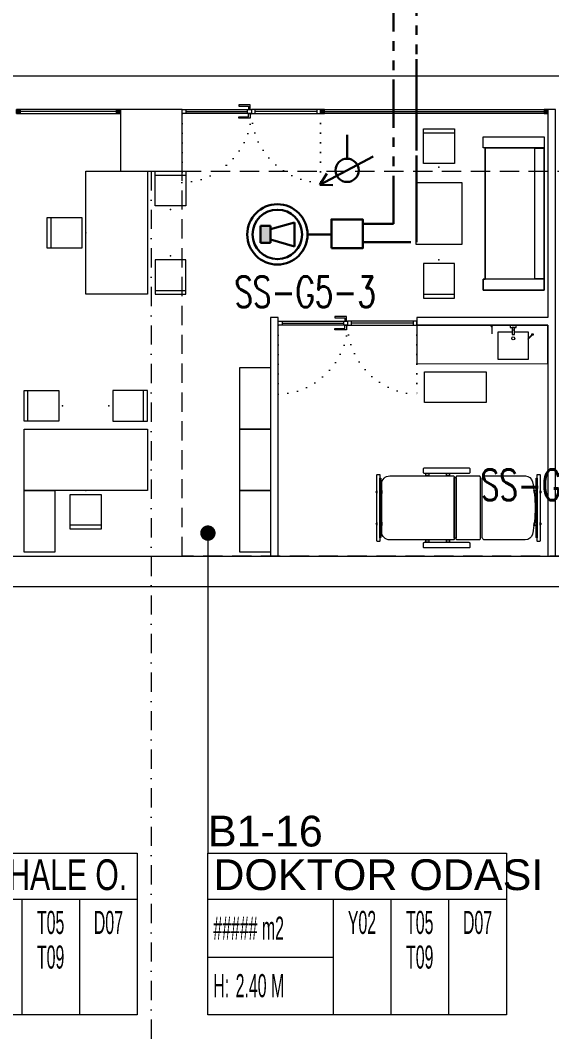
# Model space of a CAD drawing. Header units: metres. Extents: x -13545 to 152404, y -11890 to 28436.
# Drawn here: x 67110 to 67800, y -1118 to 196 of the extents above; entities that cross this region are included whole.
import ezdxf
from ezdxf.enums import TextEntityAlignment as Align

# ---------------------------------------------------------------- set-up
doc = ezdxf.new("R2010")
doc.units = ezdxf.units.M
doc.header["$LTSCALE"] = 100
doc.header["$MEASUREMENT"] = 0
for name, pattern in [('DASHDOT2', [0.5, 0.25, -0.125, 0, -0.125]), ('DOT2', [0.125, 0, -0.125]), ('DOT5', [0.75, 0, -0.75]), ('HIDDEN', [0.375, 0.25, -0.125]), ('PHANTOM2', [1.25, 0.625, -0.125, 0.125, -0.125, 0.125, -0.125])]:
    doc.linetypes.add(name, pattern=pattern)
doc.layers.get('0').update_dxf_attribs({"color": 9, "lineweight": 9})
for name, color, linetype, lineweight in [('01', 9, 'Continuous', 9), ('05', 9, 'Continuous', 9), ('05V', 9, 'Continuous', 9), ('06B', 9, 'Continuous', 9), ('06D', 9, 'Continuous', 9), ('10', 9, 'Continuous', 9), ('11', 9, 'Continuous', 9), ('15', 9, 'Continuous', 9), ('20', 9, 'DOT2', 9), ('21_mahal200', 9, 'Continuous', 9), ('24', 9, 'DASHDOT2', 9), ('25', 8, 'Continuous', 9), ('40', 9, 'Continuous', 9), ('E-3W ACİL ANONS İÇİN HOPARLÖR (GÖMME) (YANGINA DAYANIKLI)', 7, 'Continuous', 30), ('E-KABLO', 7, 'Continuous', 30), ('E-SES AYAR ANAHTARI', 7, 'Continuous', 30), ('E-YAZI', 7, 'Continuous', 30)]:
    doc.layers.add(name, color=color, linetype=linetype, lineweight=lineweight)
doc.styles.add('Arial', font='arial.ttf', dxfattribs={"height": 2.5})
doc.styles.add('ILGAZ', font='txttw.shx')
doc.styles.add('MuuM_TEXT-STANDART', font='ARIALN.TTF')
doc.dimstyles.new('MuuM_DIM200', dxfattribs={"dimscale": 20, "dimtxt": 2, "dimasz": 1, "dimexe": 1, "dimexo": 1, "dimgap": 1, "dimtad": 1, "dimdec": 1, "dimrnd": 0.5, "dimdsep": 46, "dimtxsty": 'MuuM_TEXT-STANDART', "dimblk": 'ARCHTICK', "dimcen": 0, "dimdle": 0.15, "dimclrd": 256, "dimclre": 256, "dimclrt": 256, "dimadec": 0, "dimazin": 0, "dimtfac": 5, "dimtdec": 1, "dimtix": 1, "dimtmove": 2, "dimatfit": 3, "dimldrblk": 'DOT', "dimfxl": 3, "dimfxlon": 1, "dimtolj": 1, "dimlwd": -1, "dimlwe": -1, "dimarcsym": 0})

# ---------------------------------------------------------------- blocks, each defined once
blk = doc.blocks.new('p-akslar_yeni')
at = {"layer": '24'}
blk.add_lwpolyline([(17695, -8575), (17695, -11897.2)], dxfattribs=at)
blk = doc.blocks.new('100_SES AYAR ANAHTARI')
at = {"layer": 'E-SES AYAR ANAHTARI', "color": 4}
for p, q in [((1.776, 3.255), (-1.686, 1.426)), ((1.776, 3.255), (0.915, 3.283)), ((1.776, 3.255), (1.312, 2.529)), ((0, 0), (0, 1.561))]:
    blk.add_line(p, q, dxfattribs=at)
blk.add_circle((0, 2.317), 0.756, dxfattribs=at)
blk = doc.blocks.new('100_3W ACİL ANONS İÇİN HOPARLÖR (GÖMME) (YANGINA DAYANIKLI)')
at = {"layer": 'E-3W ACİL ANONS İÇİN HOPARLÖR (GÖMME) (YANGINA DAYANIKLI)', "color": 4}
for p, q in [((-0.632, 0.474), (1.58, 1.106)), ((1.58, -1.106), (1.58, 1.106)), ((-1.58, -0.79), (-1.58, 0.79)), ((-1.58, 0.79), (-0.632, 0.79)), ((-0.632, 0.79), (-0.632, -0.79)), ((-0.632, -0.79), (-1.58, -0.79)), ((-0.632, -0.474), (1.58, -1.106))]:
    blk.add_line(p, q, dxfattribs=at)
at = {"layer": 'E-3W ACİL ANONS İÇİN HOPARLÖR (GÖMME) (YANGINA DAYANIKLI)', "color": 3}
for radius in [2.796, 2.296]:
    blk.add_circle((0, 0), radius, dxfattribs=at)
at = {"layer": 'E-3W ACİL ANONS İÇİN HOPARLÖR (GÖMME) (YANGINA DAYANIKLI)', "color": 4}
blk.add_solid([(-1.58, 0.79), (-0.632, 0.79), (-1.58, -0.79), (-0.632, -0.79)], dxfattribs=at)
blk = doc.blocks.new('p-kolon_80x80')
blk.add_lwpolyline([(-40, -40), (40, -40), (40, 40), (-40, 40)], close=True)
blk = doc.blocks.new('1.bod.mimari.elk')
at = {"layer": '01'}
blk.add_blockref('p-kolon_80x80', (11280, -8590), dxfattribs=at)
blk = doc.blocks.new('A$C28774ECE')
blk.add_line((38.2, 34), (38.2, 31))
for points in [[(35, 34), (35, 52.5), (0, 52.5), (0, 12.5), (26.8, 12.5)], [(27.2, 12.5), (35, 12.5), (35, 31)], [(31.4, 8.3), (26.3, 13.4), (26.1, 13.2), (31.2, 8.1)]]:
    blk.add_lwpolyline(points)
blk.add_lwpolyline([(41.2, 31), (41.2, 34), (32, 34), (32, 31)], close=True)
for centre, radius in [((27, 32.5), 2), ((32, 7.5), 1)]:
    blk.add_circle(centre, radius)
blk = doc.blocks.new('p-tezgah')
at = {"layer": '05V'}
blk.add_line((1, 73), (11.4, 73), dxfattribs=at)
for points in [[(50.2, 170), (50, 0), (0, 0), (0.2, 170)], [(0, 49), (3, 49), (3, 41), (0, 41)]]:
    blk.add_lwpolyline(points, close=True, dxfattribs=at)
blk.add_circle((1, 73), 1.02, dxfattribs=at)
at = {"layer": '05V', "xscale": -1}
blk.add_blockref('A$C28774ECE', (44.2, 12.5), dxfattribs=at)
blk = doc.blocks.new('P-KURANGLEZ')
at = {"layer": '01'}
blk.add_lwpolyline([(7525, -500), (12385, -500), (12385, -5), (12385, 0), (12425, 0), (12425, -540), (7525, -540)], close=True, dxfattribs=at)
blk = doc.blocks.new('_ArchTick')
at = {"color": 0, "linetype": 'ByBlock', "const_width": 0.15}
blk.add_lwpolyline([(-0.5, -0.5), (0.5, 0.5)], dxfattribs=at)
blk = doc.blocks.new('*D418')
at = {"layer": '25', "transparency": 16777216}
for p, q in [((89939.1, -1804.3), (89939.1, -1724.3)), ((101899.1, -1768), (101899.1, -1724.3)), ((89936.1, -1744.3), (101902.1, -1744.3))]:
    blk.add_line(p, q, dxfattribs=at)
at = {"layer": '25', "transparency": 16777216, "xscale": 20, "yscale": 20, "zscale": 20, "rotation": 180}
blk.add_blockref('_ArchTick', (89939.1, -1744.3), dxfattribs=at)
at = {"layer": '25', "transparency": 16777216, "xscale": 20, "yscale": 20, "zscale": 20}
blk.add_blockref('_ArchTick', (101899.1, -1744.3), dxfattribs=at)
at = {"layer": '25', "transparency": 16777216, "insert": (95919.1, -1698.8), "char_height": 50, "attachment_point": 5, "style": 'MuuM_TEXT-STANDART'}
blk.add_mtext('\\A1;11960', dxfattribs=at)
blk = doc.blocks.new('_Dot')
at = {"color": 0, "linetype": 'ByBlock', "lineweight": -2}
blk.add_line((-0.5, 0), (-1, 0), dxfattribs=at)
at = {"color": 0, "linetype": 'ByBlock', "const_width": 0.5}
blk.add_lwpolyline([(-0.25, 0, 1), (0.25, 0, 1)], format="xyb", close=True, dxfattribs=at)
blk = doc.blocks.new('p-hastayatagi')
for points in [[(43.5, -1, 0.414214), (42.5, 0), (-42.5, 0, 0.414214), (-43.5, -1), (-43.5, -3.1, 0.414214), (-42.5, -4.1), (-38.7, -4.1), (38.7, -4.1), (42.5, -4.1, 0.414214), (43.5, -3.1)], [(-22.4, 0), (-19, 0, 0.485071)], [(19, 0), (22.4, 0, 0.485071)], [(41.6, -19.2, 0.356763), (34, -10, 0.050054), (0, -6.6, 0.050054), (-34, -10, 0.357852), (-41.6, -19.3), (-41.5, -72.9, 0.05671), (-41.2, -73.5, 0.209579), (-39.2, -75.1, 0.064821), (-38.4, -75.2), (38.4, -75.2, 0.064821), (39.2, -75.1, 0.209579), (41.2, -73.5, 0.05671), (41.5, -72.9, 0.064821), (41.6, -72.1)], [(38.7, -4.6), (38.7, -4.1), (-38.7, -4.1), (-38.7, -4.6, 0.414214), (-37.9, -5.4), (37.9, -5.4, 0.414214)], [(-18.7, -5.4), (-22.8, -5.4), (-22.8, -8.1, -0.006102), (-18.7, -7.6)], [(22.8, -5.4), (18.7, -5.4), (18.7, -7.6, -0.006102), (22.8, -8.1)], [(41.6, -79.2, 0.414214), (40.4, -78.1), (-40.4, -78.1, 0.414214), (-41.6, -79.2), (-41.6, -107.7, 0.414214), (-40.4, -108.9), (40.4, -108.9, 0.414214), (41.6, -107.7)], [(-44.7, -92.4, 0.414214), (-45.8, -91.4), (-50.9, -91.4, 0.414214), (-52, -92.4), (-52, -150.4, 0.414214), (-50.9, -151.5), (-45.8, -151.5, 0.414214), (-44.7, -150.4)], [(52, -92.4, 0.414214), (50.9, -91.4), (45.8, -91.4, 0.414214), (44.7, -92.4), (44.7, -150.4, 0.414214), (45.8, -151.5), (50.9, -151.5, 0.414214), (52, -150.4)], [(41.6, -112.8, 0.414214), (40.5, -111.8), (-40.5, -111.8, 0.414214), (-41.6, -112.8), (-41.6, -195.3, 0.414214), (-31.1, -205.8), (31.1, -205.8, 0.414214), (41.6, -195.3)], [(43.5, -209, 0.414214), (42.5, -208), (38.7, -208), (-38.7, -208), (-42.5, -208, 0.414214), (-43.5, -209), (-43.5, -211.1, 0.414214), (-42.5, -212.1), (42.5, -212.1, 0.414214), (43.5, -211.1)], [(37.9, -206.7), (-37.9, -206.7, 0.414214), (-38.7, -207.6), (-38.7, -208), (38.7, -208), (38.7, -207.6, 0.414214)], [(-19, -212.1), (-22.4, -212.1, 0.485071)], [(22.4, -212.1), (19, -212.1, 0.485071)]]:
    blk.add_lwpolyline(points, format="xyb", close=True)
for points in [[(-41.6, -117.7), (-44.7, -117.7), (-44.7, -121.6), (-41.6, -121.6)], [(39.4, -108.9), (-39.4, -108.9), (-39.4, -111.8), (39.4, -111.8)], [(44.7, -117.7), (41.6, -117.7), (41.6, -121.6), (44.7, -121.6)], [(-41.6, -144.6), (-44.7, -144.6), (-44.7, -148.6), (-41.6, -148.6)], [(44.7, -144.6), (41.6, -144.6), (41.6, -148.6), (44.7, -148.6)], [(-18.7, -205.8), (-22.8, -205.8), (-22.8, -206.7), (-18.7, -206.7)], [(22.8, -205.8), (18.7, -205.8), (18.7, -206.7), (22.8, -206.7)]]:
    blk.add_lwpolyline(points, close=True)
blk = doc.blocks.new('p-nurus-to-koltuk-200')
at = {"layer": '05', "elevation": 44.7}
for points in [[(-85.5, -99), (-99.5, -99), (-99.5, -20), (-85.5, -20)], [(85.5, -99), (99.5, -99), (99.5, -20), (85.5, -20)]]:
    blk.add_lwpolyline(points, close=True, dxfattribs=at)
at = {"layer": '05'}
for points in [[(-85, -20), (85, -20), (85, -96.3), (-85, -96.3)], [(-85, -32), (85, -32), (85, -20), (-85, -20)]]:
    blk.add_lwpolyline(points, close=True, dxfattribs=at)
at = {"layer": '40', "elevation": 44.7}
blk.add_lwpolyline([(99.5, -99), (99.5, -20), (-99.5, -20), (-99.5, -99), (-85.5, -99), (-85.5, -96.3), (85.5, -96.3), (85.5, -99)], close=True, dxfattribs=at)
blk = doc.blocks.new('p-sandalye')
blk.add_line((-45, 20), (-45, -20))
blk.add_lwpolyline([(-5, 20), (-50, 20), (-50, -20), (-5, -20)], close=True)
blk.add_point((0, 0.1))
blk = doc.blocks.new('p-masa_doktor')
at = {"linetype": 'DOT5'}
blk.add_lwpolyline([(0, 0), (0, 0)], dxfattribs=at)
blk.add_lwpolyline([(0, 0), (80, 0), (80, -160), (0, -160)], close=True)
at = {"xscale": -1}
for p, rotation in [((110.1, -50), 90), ((0, -80), 179.9999999999999)]:
    blk.add_blockref('p-sandalye', p, dxfattribs=dict(at, rotation=rotation))
at = {"rotation": 90}
blk.add_blockref('p-sandalye', (110.1, -110), dxfattribs=at)
blk = doc.blocks.new('gr-p-birim')
blk.add_lwpolyline([(-0.5, -0.5), (0.5, -0.5), (0.5, 0.5), (-0.5, 0.5)], close=True)
blk = doc.blocks.new('prf-10x10')
blk.add_lwpolyline([(-5, -5), (5, -5), (5, 5), (-5, 5)], close=True)
at = {"color": 255}
blk.add_solid([(-5, -5), (5, -5), (-5, 5), (5, 5)], dxfattribs=at)
at = {"layer": '10'}
blk.add_point((0, 0), dxfattribs=at)
blk = doc.blocks.new('*U348')
at = {"layer": '06D'}
blk.add_lwpolyline([(-2.5, 295), (2.5, 295), (2.5, 0), (-2.5, 0)], close=True, dxfattribs=at)
at = {"layer": '15'}
blk.add_lwpolyline([(0, 290), (0, 5)], dxfattribs=at)
at = {"layer": '10', "xscale": 0.5, "yscale": 0.5, "rotation": 90}
for p in [(0, 292.5), (0, 2.5)]:
    blk.add_blockref('prf-10x10', p, dxfattribs=at)
blk = doc.blocks.new('*U357')
at = {"layer": '06D'}
blk.add_lwpolyline([(-2.5, 135), (2.5, 135), (2.5, 0), (-2.5, 0)], close=True, dxfattribs=at)
at = {"layer": '15'}
blk.add_lwpolyline([(0, 130), (0, 5)], dxfattribs=at)
at = {"layer": '10', "xscale": 0.5, "yscale": 0.5, "rotation": 90}
for p in [(0, 132.5), (0, 2.5)]:
    blk.add_blockref('prf-10x10', p, dxfattribs=at)
blk = doc.blocks.new('p-al-01_a')
at = {"layer": '06B'}
for points in [[(-5, -88.6), (-11.2, -88.6), (-11.2, -73.6), (-9.4, -73.6), (-9.4, -86.4), (-9.4, -86.4), (-5, -86.4), (-5, -88.6)], [(0, -88.6), (6.2, -88.6), (6.2, -73.6), (4.4, -73.6), (4.4, -86.4), (4.4, -86.4), (0, -86.4), (0, -88.6)]]:
    blk.add_lwpolyline(points, dxfattribs=at)
at = {"layer": '06D'}
for p, q in [((-5, -86.9), (-5, -5)), ((0, -5), (0, -86.9)), ((-5, -93.1), (-5, -175)), ((0, -175), (0, -93.1))]:
    blk.add_line(p, q, dxfattribs=at)
at = {"layer": '10'}
for points in [[(-5, 0), (0, 0), (0, -5), (-5, -5)], [(-5, -85), (0, -85), (0, -90), (-5, -90)], [(-5, -95), (0, -95), (0, -90), (-5, -90)], [(-5, -180), (0, -180), (0, -175), (-5, -175)]]:
    blk.add_lwpolyline(points, close=True, dxfattribs=at)
at = {"layer": '15'}
for points in [[(-2.5, -5), (-2.5, -85)], [(-2.5, -175), (-2.5, -95)]]:
    blk.add_lwpolyline(points, dxfattribs=at)
at = {"layer": '20'}
for points in [[(-5.3, 0), (-94.9, 0)], [(-5.3, -180), (-94.9, -180)], [(-5, -180), (-94.9, -180)]]:
    blk.add_lwpolyline(points, dxfattribs=at)
for centre, start, end in [((-1.5, 3.4), 182.0745, 267.6937), ((-1.5, -183.4), 92.3063, 177.9255)]:
    blk.add_arc(centre, 93.5, start, end, dxfattribs=at)
blk = doc.blocks.new('0_roomno2')
blk.add_lwpolyline([(19.375, -10.5), (0, -10.5), (0, 0), (19.375, 0)], close=True)
for points in [[(0, -3), (19.375, -3)], [(8.125, -3), (8.125, -10.5)], [(11.875, -3), (11.875, -10.5)], [(15.625, -3), (15.625, -10.5)], [(0, -6.75), (8.125, -6.75)]]:
    blk.add_lwpolyline(points)
at = {"style": 'MuuM_TEXT-STANDART', "width": 0.6}
blk.add_text('H:', height=1.5, dxfattribs=at).set_placement((0.35, -8.608), align=Align.MIDDLE_LEFT)
at = {"style": 'Arial'}
blk.add_attdef('ODANO', (0, 1.17), '', height=2, dxfattribs=at)
blk.add_attdef('MEKANADI', text='', height=2, dxfattribs=at).set_placement((0.35, -3), align=Align.BOTTOM_LEFT)
at = {"style": 'MuuM_TEXT-STANDART', "width": 0.6}
for tag, p in [('YER01', (10, -4.5)), ('TAVAN01', (13.75, -4.5)), ('DUVAR01', (17.5, -4.5)), ('YER02', (10, -6.75)), ('TAVAN02', (13.75, -6.75)), ('DUVAR02', (17.5, -6.75)), ('YER03', (10, -9)), ('TAVAN03', (13.75, -9)), ('DUVAR03', (17.5, -9))]:
    blk.add_attdef(tag, text='', height=1.5, dxfattribs=at).set_placement(p, align=Align.MIDDLE_CENTER)
for tag, p in [('M2', (0.35, -4.875)), ('TEMIZTAVANYUKSEKLIGI', (1.8, -8.608))]:
    blk.add_attdef(tag, text='', height=1.5, dxfattribs=at).set_placement(p, align=Align.MIDDLE_LEFT)
blk = doc.blocks.new('1.bod.mimari1.elk')
at = {"layer": '11'}
for points in [[(11625, -8830), (11795, -8830), (11795, -9130), (11805, -9130), (11805, -8820), (11805, -8820), (11805, -8550), (11795, -8550), (11795, -8820), (11625, -8820), (11625, -8830)], [(11445, -9130), (11445, -8820), (11435, -8820), (11435, -9130)]]:
    blk.add_lwpolyline(points, dxfattribs=at)
at = {"layer": '20', "linetype": 'HIDDEN'}
blk.add_lwpolyline([(12385, -9130), (11320, -9130), (11320, -8630), (12385, -8630)], close=True, dxfattribs=at)
at = {"xscale": -1}
for name, p, rotation in [('*U357', (11105, -8552.5), 270), ('p-tezgah', (11795, -8830), 90)]:
    blk.add_blockref(name, p, dxfattribs=dict(at, rotation=rotation))
for name, p, rotation in [('p-al-01_a', (11320, -8550), 90), ('*U348', (11795, -8552.5), 90.00000000000001), ('p-al-01_a', (11445, -8825), 90)]:
    blk.add_blockref(name, p, dxfattribs=dict(rotation=rotation))
at = {"layer": '01'}
blk.add_blockref('P-KURANGLEZ', (0, -8630), dxfattribs=at)
at = {"layer": '05', "xscale": -1}
for name, p, rotation in [('p-sandalye', (11653.7, -8625), 90), ('p-nurus-to-koltuk-200', (11810, -8685), 270), ('p-hastayatagi', (11785, -9067.51), 270)]:
    blk.add_blockref(name, p, dxfattribs=dict(at, rotation=rotation))
at = {"layer": '05'}
blk.add_blockref('p-masa_doktor', (11195, -8630), dxfattribs=at)
at = {"layer": '05', "yscale": 80}
for p, xscale in [((11653.7, -8685), 60), ((11415, -8925), -40), ((11415, -9005), -40), ((11135, -9085), -40), ((11415, -9085), -40)]:
    blk.add_blockref('gr-p-birim', p, dxfattribs=dict(at, xscale=xscale))
at = {"layer": '05', "rotation": 90.00000000000001}
for name, p in [('p-sandalye', (11653.7, -8745)), ('p-masa_doktor', (11115, -9045))]:
    blk.add_blockref(name, p, dxfattribs=at)
at = {"layer": '05', "xscale": -40, "yscale": 80, "rotation": 90}
blk.add_blockref('gr-p-birim', (11675, -8910.6), dxfattribs=at)
at = {"layer": '21_mahal200'}
ref = blk.add_blockref('0_roomno2', (10874.45, -9516.02), dxfattribs=dict(at, xscale=20, yscale=20, zscale=20))
ref.add_attrib('ODANO', 'B1-74', (10874.45, -9507.38), dxfattribs={"layer": '0', "height": 40, "style": 'Arial'})
ref.add_attrib('MEKANADI', 'ACİL MÜDAHALE O.', dxfattribs={"layer": '0', "height": 40, "style": 'Arial', "width": 0.7}).set_placement((10881.45, -9576.02), align=Align.BOTTOM_LEFT)
ref.add_attrib('M2', '#### m2', dxfattribs={"layer": '0', "height": 30, "style": 'MuuM_TEXT-STANDART', "width": 0.6}).set_placement((10881.45, -9613.52), align=Align.MIDDLE_LEFT)
ref.add_attrib('TEMIZTAVANYUKSEKLIGI', '2.40 M', dxfattribs={"layer": '0', "height": 30, "style": 'MuuM_TEXT-STANDART', "width": 0.6}).set_placement((10910.45, -9688.18), align=Align.MIDDLE_LEFT)
ref.add_attrib('YER01', 'Y02', dxfattribs={"layer": '0', "height": 30, "style": 'MuuM_TEXT-STANDART', "width": 0.6}).set_placement((11074.45, -9606.02), align=Align.MIDDLE_CENTER)
ref.add_attrib('TAVAN01', 'T05', dxfattribs={"layer": '0', "height": 30, "style": 'MuuM_TEXT-STANDART', "width": 0.6}).set_placement((11149.45, -9606.02), align=Align.MIDDLE_CENTER)
ref.add_attrib('DUVAR01', 'D07', dxfattribs={"layer": '0', "height": 30, "style": 'MuuM_TEXT-STANDART', "width": 0.6}).set_placement((11224.45, -9606.02), align=Align.MIDDLE_CENTER)
ref.add_attrib('TAVAN02', 'T09', dxfattribs={"layer": '0', "height": 30, "style": 'MuuM_TEXT-STANDART', "width": 0.6}).set_placement((11149.45, -9651.02), align=Align.MIDDLE_CENTER)
ref = blk.add_blockref('0_roomno2', (11353.64, -9516.02), dxfattribs=dict(at, xscale=20, yscale=20, zscale=20))
ref.add_attrib('ODANO', 'B1-16', (11353.64, -9507.38), dxfattribs={"layer": '0', "height": 40, "style": 'Arial'})
ref.add_attrib('MEKANADI', 'DOKTOR ODASI', dxfattribs={"layer": '0', "height": 40, "style": 'Arial'}).set_placement((11360.64, -9576.02), align=Align.BOTTOM_LEFT)
ref.add_attrib('M2', '##### m2', dxfattribs={"layer": '0', "height": 30, "style": 'MuuM_TEXT-STANDART', "width": 0.6}).set_placement((11360.64, -9613.52), align=Align.MIDDLE_LEFT)
ref.add_attrib('TEMIZTAVANYUKSEKLIGI', '2.40 M', dxfattribs={"layer": '0', "height": 30, "style": 'MuuM_TEXT-STANDART', "width": 0.6}).set_placement((11389.64, -9688.18), align=Align.MIDDLE_LEFT)
ref.add_attrib('YER01', 'Y02', dxfattribs={"layer": '0', "height": 30, "style": 'MuuM_TEXT-STANDART', "width": 0.6}).set_placement((11553.64, -9606.02), align=Align.MIDDLE_CENTER)
ref.add_attrib('TAVAN01', 'T05', dxfattribs={"layer": '0', "height": 30, "style": 'MuuM_TEXT-STANDART', "width": 0.6}).set_placement((11628.64, -9606.02), align=Align.MIDDLE_CENTER)
ref.add_attrib('DUVAR01', 'D07', dxfattribs={"layer": '0', "height": 30, "style": 'MuuM_TEXT-STANDART', "width": 0.6}).set_placement((11703.64, -9606.02), align=Align.MIDDLE_CENTER)
ref.add_attrib('TAVAN02', 'T09', dxfattribs={"layer": '0', "height": 30, "style": 'MuuM_TEXT-STANDART', "width": 0.6}).set_placement((11628.64, -9651.02), align=Align.MIDDLE_CENTER)
at = {"layer": '25'}
dim = blk.add_linear_dim(base=(12000, -8506.3), p1=(40, -8984.77), p2=(12000, -8550), dimstyle='MuuM_DIM200', override={"dimtxt": 2.5}, dxfattribs=at)
dim.commit()
dim.dimension.update_dxf_attribs({"geometry": '*D418', "text_midpoint": (6020, -8460.78), "insert": (-89899.09, -6762)})
at = {"layer": '21_mahal200'}
blk.add_leader([(11353.64, -9100.24), (11353.64, -9516.02)], dimstyle='MuuM_DIM200', override={"dimasz": 1, "dimfxl": 10}, dxfattribs=at)

msp = doc.modelspace()

# ---------------------------------------------------------------- linework, layer by layer
at = {"layer": 'E-KABLO', "color": 6, "linetype": 'PHANTOM2'}
for p, q in [((67594.6, -68.6), (67594.6, 638)), ((67624.6, -48.1), (67624.6, 638)), ((67624.6, -92.1), (67624.6, 147.2)), ((67554.6, -68.6), (67594.6, -68.6)), ((67554.6, -92.1), (67624.6, -92.1))]:
    msp.add_line(p, q, dxfattribs=at)
at = {"layer": 'E-KABLO', "color": 5, "linetype": 'PHANTOM2'}
msp.add_line((67483, -82.2), (67513.9, -82.2), dxfattribs=at)
at = {"layer": 'E-YAZI', "color": 3, "linetype": 'Continuous', "ltscale": 100}
msp.add_lwpolyline([(67513.9, -100.2), (67554.6, -100.2), (67554.6, -62.6), (67513.9, -62.6)], close=True, dxfattribs=at)

# ---------------------------------------------------------------- block references
at = {"layer": '06D'}
for name in ['1.bod.mimari.elk', '1.bod.mimari1.elk']:
    msp.add_blockref(name, (56000, 8630), dxfattribs=at)
at = {"layer": '24'}
msp.add_blockref('p-akslar_yeni', (49585, 8575), dxfattribs=at)
at = {"layer": 'E-3W ACİL ANONS İÇİN HOPARLÖR (GÖMME) (YANGINA DAYANIKLI)', "xscale": 14, "yscale": 14, "zscale": 14}
msp.add_blockref('100_3W ACİL ANONS İÇİN HOPARLÖR (GÖMME) (YANGINA DAYANIKLI)', (67443.8, -82.2), dxfattribs=at)
at = {"layer": 'E-SES AYAR ANAHTARI', "xscale": 20, "yscale": 20, "zscale": 20, "rotation": 180}
msp.add_blockref('100_SES AYAR ANAHTARI', (67534.3, 47.4), dxfattribs=at)

# ---------------------------------------------------------------- texts
at = {"layer": 'E-YAZI', "color": 3, "style": 'ILGAZ', "width": 0.7}
for s, p in [('SS-G5-3', (67388, -176.7)), ('SS-G5-2', (67708, -427.5))]:
    msp.add_text(s, height=40, dxfattribs=at).set_placement(p)

doc.saveas('drawing.dxf')
